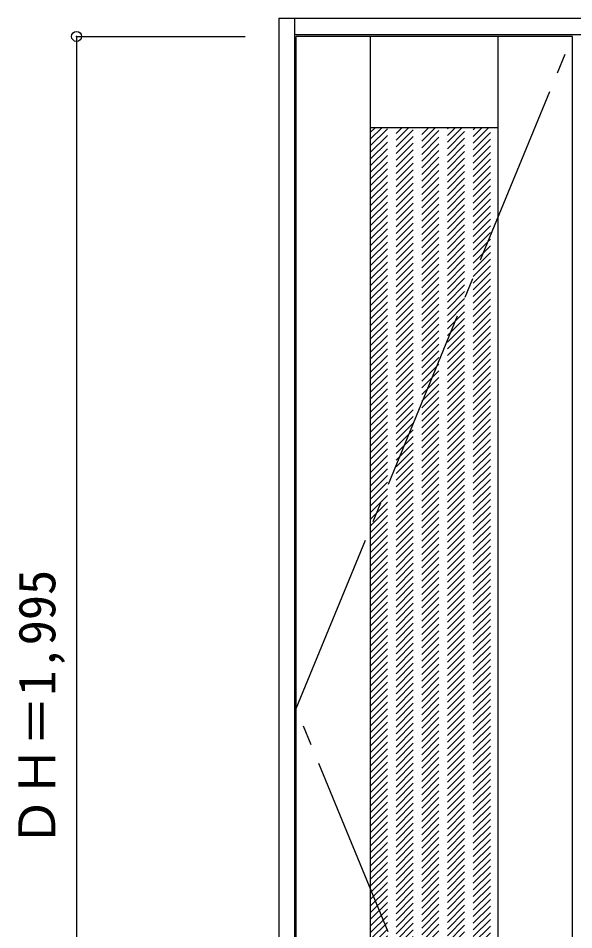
# Model space of a CAD drawing. Units: millimetres, scale not verified. Extents: x -1011 to 572, y -1637 to 1067.
# Drawn here: x -1011 to -186, y -286 to 1067 of the extents above; entities that cross this region are included whole.
import ezdxf
from ezdxf.enums import TextEntityAlignment as Align

# ---------------------------------------------------------------- set-up
doc = ezdxf.new("R2010")
doc.units = ezdxf.units.MM
doc.header["$LTSCALE"] = 30
doc.header["$PDMODE"] = 32
doc.header["$PDSIZE"] = 15
doc.linetypes.add('CHAIN2', pattern=[12, 9, -1, 1, -1])
doc.linetypes.add('DASHED1', pattern=[1.8, 1.2, -0.6])
doc.layers.add('0-0', color=4, linetype='DASHED1')
doc.layers.add('0-1_寸法', color=7, linetype='Continuous')
doc.styles.add('ＭＳ ゴシック', font='')
doc.styles.get('ＭＳ ゴシック').set_extended_font_data('MS Gothic')

msp = doc.modelspace()

# ---------------------------------------------------------------- linework, layer by layer
at = {"layer": '0-0', "color": 3, "linetype": 'Continuous'}
for p, q in [((-624.25, 1067.08), (-624.25, -979.92)), ((-624.25, 1067.08), (564.75, 1067.08)), ((-600.25, -979.92), (-600.25, 1067.08)), ((-600.25, 1043.08), (540.75, 1043.08)), ((-598.25, -954.92), (-598.25, 1040.08)), ((-188.25, 1040.08), (-598.25, 1040.08)), ((-488.25, 1040.08), (-488.25, -954.92)), ((-298.25, -954.92), (-298.25, 1040.08)), ((-188.25, -954.92), (-188.25, 1040.08)), ((-488.25, 905.08), (-298.25, 905.08))]:
    msp.add_line(p, q, dxfattribs=at)
at = {"layer": '0-0'}
for p, q in [((-488.25, 719.18), (-302.36, 905.08)), ((-488.25, 729.08), (-312.26, 905.08)), ((-488.25, 738.98), (-322.16, 905.08)), ((-488.25, 748.88), (-332.06, 905.08)), ((-488.25, 758.78), (-341.96, 905.08)), ((-488.25, 768.68), (-351.86, 905.08)), ((-488.25, 778.58), (-361.76, 905.08)), ((-488.25, 788.48), (-371.65, 905.08)), ((-488.25, 798.38), (-381.55, 905.08)), ((-488.25, 808.28), (-391.45, 905.08)), ((-488.25, 818.18), (-401.35, 905.08)), ((-488.25, 828.08), (-411.25, 905.08)), ((-488.25, 837.98), (-421.15, 905.08)), ((-488.25, 847.88), (-431.05, 905.08)), ((-488.25, 857.78), (-440.95, 905.08)), ((-488.25, 867.68), (-450.85, 905.08)), ((-488.25, 877.58), (-460.75, 905.08)), ((-488.25, 887.48), (-470.65, 905.08)), ((-488.25, 897.38), (-480.55, 905.08)), ((-488.25, 709.28), (-298.25, 899.28)), ((-488.25, 699.39), (-298.25, 889.39)), ((-488.25, 689.49), (-298.25, 879.49)), ((-488.25, 679.59), (-298.25, 869.59)), ((-488.25, 669.69), (-298.25, 859.69)), ((-488.25, 659.79), (-298.25, 849.79)), ((-488.25, 649.89), (-298.25, 839.89)), ((-488.25, 639.99), (-298.25, 829.99)), ((-488.25, 630.09), (-298.25, 820.09)), ((-488.25, 620.19), (-298.25, 810.19)), ((-488.25, 610.29), (-298.25, 800.29)), ((-488.25, 600.39), (-298.25, 790.39)), ((-488.25, 590.49), (-298.25, 780.49)), ((-488.25, 580.59), (-298.25, 770.59)), ((-488.25, 570.69), (-298.25, 760.69)), ((-488.25, 560.79), (-298.25, 750.79)), ((-488.25, 550.89), (-298.25, 740.89)), ((-488.25, 540.99), (-298.25, 730.99)), ((-488.25, 531.09), (-298.25, 721.09)), ((-488.25, 521.19), (-298.25, 711.19)), ((-488.25, 511.29), (-298.25, 701.29)), ((-488.25, 501.4), (-298.25, 691.4)), ((-488.25, 491.5), (-298.25, 681.5)), ((-488.25, 481.6), (-298.25, 671.6)), ((-488.25, 471.7), (-298.25, 661.7)), ((-488.25, 461.8), (-298.25, 651.8)), ((-488.25, 451.9), (-298.25, 641.9)), ((-488.25, 442), (-298.25, 632)), ((-488.25, 432.1), (-298.25, 622.1)), ((-488.25, 422.2), (-298.25, 612.2)), ((-488.25, 412.3), (-298.25, 602.3)), ((-488.25, 402.4), (-298.25, 592.4)), ((-488.25, 392.5), (-298.25, 582.5)), ((-488.25, 382.6), (-298.25, 572.6)), ((-488.25, 372.7), (-298.25, 562.7)), ((-488.25, 362.8), (-298.25, 552.8)), ((-488.25, 352.9), (-298.25, 542.9)), ((-488.25, 343), (-298.25, 533)), ((-488.25, 333.1), (-298.25, 523.1)), ((-488.25, 323.2), (-298.25, 513.2)), ((-488.25, 313.3), (-298.25, 503.3)), ((-488.25, 303.41), (-298.25, 493.41)), ((-488.25, 293.51), (-298.25, 483.51)), ((-488.25, 283.61), (-298.25, 473.61)), ((-488.25, 273.71), (-298.25, 463.71)), ((-488.25, 263.81), (-298.25, 453.81)), ((-488.25, 253.91), (-298.25, 443.91)), ((-488.25, 244.01), (-298.25, 434.01)), ((-488.25, 234.11), (-298.25, 424.11)), ((-488.25, 224.21), (-298.25, 414.21)), ((-488.25, 214.31), (-298.25, 404.31)), ((-488.25, 204.41), (-298.25, 394.41)), ((-488.25, 194.51), (-298.25, 384.51)), ((-488.25, 184.61), (-298.25, 374.61)), ((-488.25, 174.71), (-298.25, 364.71)), ((-488.25, 164.81), (-298.25, 354.81)), ((-488.25, 154.91), (-298.25, 344.91)), ((-488.25, 145.01), (-298.25, 335.01)), ((-488.25, 135.11), (-298.25, 325.11)), ((-488.25, 125.21), (-298.25, 315.21)), ((-488.25, 115.32), (-298.25, 305.32)), ((-488.25, 105.42), (-298.25, 295.42)), ((-488.25, 95.52), (-298.25, 285.52)), ((-488.25, 85.62), (-298.25, 275.62)), ((-488.25, 75.72), (-298.25, 265.72)), ((-488.25, 65.82), (-298.25, 255.82)), ((-488.25, 55.92), (-298.25, 245.92)), ((-488.25, 46.02), (-298.25, 236.02)), ((-488.25, 36.12), (-298.25, 226.12)), ((-488.25, 26.22), (-298.25, 216.22)), ((-488.25, 16.32), (-298.25, 206.32)), ((-488.25, 6.42), (-298.25, 196.42)), ((-488.25, -3.48), (-298.25, 186.52)), ((-488.25, -13.38), (-298.25, 176.62)), ((-488.25, -23.28), (-298.25, 166.72)), ((-488.25, -33.18), (-298.25, 156.82)), ((-488.25, -43.08), (-298.25, 146.92)), ((-488.25, -52.98), (-298.25, 137.02)), ((-488.25, -62.88), (-298.25, 127.12)), ((-488.25, -72.78), (-298.25, 117.22)), ((-488.25, -82.67), (-298.25, 107.33)), ((-488.25, -92.57), (-298.25, 97.43)), ((-488.25, -102.47), (-298.25, 87.53)), ((-488.25, -112.37), (-298.25, 77.63)), ((-488.25, -122.27), (-298.25, 67.73)), ((-488.25, -132.17), (-298.25, 57.83)), ((-488.25, -142.07), (-298.25, 47.93)), ((-488.25, -151.97), (-298.25, 38.03)), ((-488.25, -161.87), (-298.25, 28.13)), ((-488.25, -171.77), (-298.25, 18.23)), ((-488.25, -181.67), (-298.25, 8.33)), ((-488.25, -191.57), (-298.25, -1.57)), ((-488.25, -201.47), (-298.25, -11.47)), ((-488.25, -211.37), (-298.25, -21.37)), ((-488.25, -221.27), (-298.25, -31.27)), ((-488.25, -231.17), (-298.25, -41.17)), ((-488.25, -241.07), (-298.25, -51.07)), ((-488.25, -250.97), (-298.25, -60.97)), ((-488.25, -260.87), (-298.25, -70.87)), ((-488.25, -270.77), (-298.25, -80.77)), ((-488.25, -280.66), (-298.25, -90.66)), ((-488.25, -290.56), (-298.25, -100.56)), ((-488.25, -300.46), (-298.25, -110.46)), ((-488.25, -310.36), (-298.25, -120.36)), ((-488.25, -320.26), (-298.25, -130.26)), ((-488.25, -330.16), (-298.25, -140.16)), ((-488.25, -340.06), (-298.25, -150.06)), ((-488.25, -349.96), (-298.25, -159.96)), ((-488.25, -359.86), (-298.25, -169.86)), ((-488.25, -369.76), (-298.25, -179.76)), ((-488.25, -379.66), (-298.25, -189.66)), ((-488.25, -389.56), (-298.25, -199.56)), ((-488.25, -399.46), (-298.25, -209.46)), ((-488.25, -409.36), (-298.25, -219.36)), ((-488.25, -419.26), (-298.25, -229.26)), ((-488.25, -429.16), (-298.25, -239.16)), ((-488.25, -439.06), (-298.25, -249.06)), ((-488.25, -448.96), (-298.25, -258.96)), ((-488.25, -458.86), (-298.25, -268.86)), ((-488.25, -468.76), (-298.25, -278.76))]:
    msp.add_line(p, q, dxfattribs=at)
at = {"layer": '0-0', "color": 7, "linetype": 'CHAIN2'}
msp.add_lwpolyline([(-188.25, -954.92), (-598.25, 42.58), (-188.25, 1040.08)], dxfattribs=at)
at = {"layer": '0-1_寸法', "color": 4}
for q in [(-924.25, -954.92), (-674.25, 1040.08)]:
    msp.add_line((-924.25, 1040.08), q, dxfattribs=at)
at = {"layer": '0-1_寸法'}
msp.add_point((-924.25, 1040.08), dxfattribs=at)

# ---------------------------------------------------------------- texts
at = {"layer": '0-1_寸法', "style": 'ＭＳ ゴシック'}
msp.add_text('ＤＨ＝1,995', height=54.99, rotation=90, dxfattribs=at).set_placement((-939.25, -163.67), align=Align.BOTTOM_LEFT)

doc.saveas('drawing.dxf')
